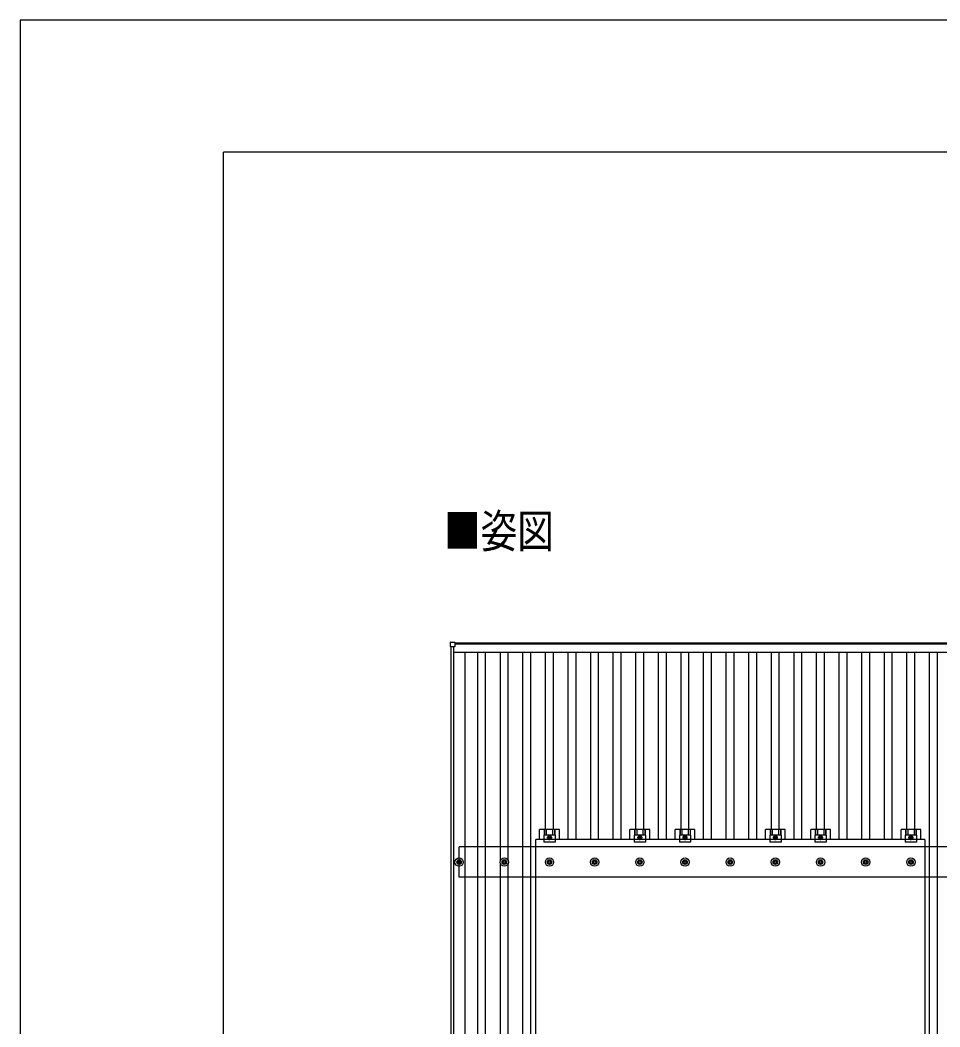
# Model space of a CAD drawing. Units: millimetres, scale not verified. Extents: x -12615 to 12615, y -8910 to 8910.
# Drawn here: x -12615 to -8543, y 4455 to 8910 of the extents above; entities that cross this region are included whole.
import ezdxf
from ezdxf.enums import TextEntityAlignment as Align

# ---------------------------------------------------------------- set-up
doc = ezdxf.new("R2010")
doc.units = ezdxf.units.MM
doc.header["$LTSCALE"] = 40
for name, color, linetype in [('0-2_USER1', 3, 'Continuous'), ('0-4_YKK_13', 4, 'Continuous'), ('0-5_YKK_A1', 4, 'Continuous'), ('0-7_YKK_ZWAK', 7, 'Continuous')]:
    doc.layers.add(name, color=color, linetype=linetype)
doc.styles.add('ＭＳ ゴシック', font='')
doc.styles.get('ＭＳ ゴシック').set_extended_font_data('MS Gothic')

msp = doc.modelspace()

# ---------------------------------------------------------------- linework, layer by layer
at = {"layer": '0-4_YKK_13'}
for p, q in [((-10709.95, 6138.21), (-10709.95, 6156.21)), ((-10708.95, 6157.21), (-10690.95, 6157.21)), ((-10689.95, 6156.21), (-10689.95, 6138.21)), ((-10690.95, 6137.21), (-10708.95, 6137.21)), ((-10315.3, 5284.66), (-10315.3, 5328.16)), ((-10296.66, 5303.96), (-10296.65, 5272.66)), ((-10246.65, 5303.96), (-10296.66, 5303.96)), ((-10295.17, 5328.16), (-10295.17, 5303.96)), ((-10293.77, 5328.16), (-10293.77, 5303.96)), ((-10285.57, 5328.16), (-10285.57, 5303.96)), ((-10271.65, 5280.65), (-10271.65, 5305.66)), ((-10257.73, 5328.16), (-10257.73, 5303.96)), ((-10249.53, 5328.16), (-10249.53, 5303.96)), ((-10248.13, 5328.16), (-10248.13, 5303.96)), ((-9915.3, 5284.66), (-9915.3, 5328.16)), ((-9896.66, 5303.96), (-9896.65, 5272.66)), ((-9846.65, 5303.96), (-9896.66, 5303.96)), ((-9895.17, 5328.16), (-9895.17, 5303.96)), ((-9893.77, 5328.16), (-9893.77, 5303.96)), ((-9885.57, 5328.16), (-9885.57, 5303.96)), ((-9871.65, 5280.65), (-9871.65, 5305.66)), ((-9857.73, 5328.16), (-9857.73, 5303.96)), ((-9849.53, 5328.16), (-9849.53, 5303.96)), ((-9848.13, 5328.16), (-9848.13, 5303.96)), ((-9715.3, 5284.66), (-9715.3, 5328.16)), ((-9696.66, 5303.96), (-9696.65, 5272.66)), ((-9646.65, 5303.96), (-9696.66, 5303.96)), ((-9695.17, 5328.16), (-9695.17, 5303.96)), ((-9693.77, 5328.16), (-9693.77, 5303.96)), ((-9685.57, 5328.16), (-9685.57, 5303.96)), ((-9671.65, 5280.65), (-9671.65, 5305.66)), ((-9657.73, 5328.16), (-9657.73, 5303.96)), ((-9649.53, 5328.16), (-9649.53, 5303.96)), ((-9648.13, 5328.16), (-9648.13, 5303.96)), ((-9315.3, 5284.66), (-9315.3, 5328.16)), ((-9296.66, 5303.96), (-9296.65, 5272.66)), ((-9246.65, 5303.96), (-9296.66, 5303.96)), ((-9295.17, 5328.16), (-9295.17, 5303.96)), ((-9293.77, 5328.16), (-9293.77, 5303.96)), ((-9285.57, 5328.16), (-9285.57, 5303.96)), ((-9271.65, 5280.65), (-9271.65, 5305.66)), ((-9257.73, 5328.16), (-9257.73, 5303.96)), ((-9249.53, 5328.16), (-9249.53, 5303.96)), ((-9248.13, 5328.16), (-9248.13, 5303.96)), ((-9115.3, 5284.66), (-9115.3, 5328.16)), ((-9096.66, 5303.96), (-9096.65, 5272.66)), ((-9046.65, 5303.96), (-9096.66, 5303.96)), ((-9095.17, 5328.16), (-9095.17, 5303.96)), ((-9093.77, 5328.16), (-9093.77, 5303.96)), ((-9085.57, 5328.16), (-9085.57, 5303.96)), ((-9071.65, 5280.65), (-9071.65, 5305.66)), ((-9057.73, 5328.16), (-9057.73, 5303.96)), ((-9049.53, 5328.16), (-9049.53, 5303.96)), ((-9048.13, 5328.16), (-9048.13, 5303.96)), ((-8715.3, 5284.66), (-8715.3, 5328.16)), ((-8696.66, 5303.96), (-8696.65, 5272.66)), ((-8646.65, 5303.96), (-8696.66, 5303.96)), ((-8695.17, 5328.16), (-8695.17, 5303.96)), ((-8693.77, 5328.16), (-8693.77, 5303.96)), ((-8685.57, 5328.16), (-8685.57, 5303.96)), ((-8671.65, 5280.65), (-8671.65, 5305.66)), ((-8657.73, 5328.16), (-8657.73, 5303.96)), ((-8649.53, 5328.16), (-8649.53, 5303.96)), ((-8648.13, 5328.16), (-8648.13, 5303.96)), ((-10332.65, 4150.66), (-10332.65, 5284.66)), ((-8610.65, 5284.66), (-10332.65, 5284.66)), ((-10283.15, 5293.16), (-10260.15, 5293.16)), ((-9883.15, 5293.16), (-9860.15, 5293.16)), ((-9683.15, 5293.16), (-9660.15, 5293.16)), ((-9283.15, 5293.16), (-9260.15, 5293.16)), ((-9083.15, 5293.16), (-9060.15, 5293.16)), ((-8683.15, 5293.16), (-8660.15, 5293.16)), ((-10681.65, 5185.91), (-10677.23, 5185.91)), ((-10681.65, 5182.41), (-10677.23, 5182.41)), ((-10673.4, 5194.16), (-10673.4, 5189.74)), ((-10673.4, 5178.58), (-10673.4, 5174.16)), ((-10669.9, 5194.16), (-10669.9, 5189.74)), ((-10669.9, 5178.58), (-10669.9, 5174.16)), ((-10666.07, 5185.91), (-10661.65, 5185.91)), ((-10666.07, 5182.41), (-10661.65, 5182.41)), ((-10481.65, 5185.91), (-10477.23, 5185.91)), ((-10481.65, 5182.41), (-10477.23, 5182.41)), ((-10473.4, 5194.16), (-10473.4, 5189.74)), ((-10473.4, 5178.58), (-10473.4, 5174.16)), ((-10469.9, 5194.16), (-10469.9, 5189.74)), ((-10469.9, 5178.58), (-10469.9, 5174.16)), ((-10466.07, 5185.91), (-10461.65, 5185.91)), ((-10466.07, 5182.41), (-10461.65, 5182.41)), ((-10281.65, 5185.91), (-10277.23, 5185.91)), ((-10281.65, 5182.41), (-10277.23, 5182.41)), ((-10273.4, 5194.16), (-10273.4, 5189.74)), ((-10273.4, 5178.58), (-10273.4, 5174.16)), ((-10269.9, 5194.16), (-10269.9, 5189.74)), ((-10269.9, 5178.58), (-10269.9, 5174.16)), ((-10266.07, 5185.91), (-10261.65, 5185.91)), ((-10266.07, 5182.41), (-10261.65, 5182.41)), ((-10081.65, 5185.91), (-10077.23, 5185.91)), ((-10081.65, 5182.41), (-10077.23, 5182.41)), ((-10073.4, 5194.16), (-10073.4, 5189.74)), ((-10073.4, 5178.58), (-10073.4, 5174.16)), ((-10069.9, 5194.16), (-10069.9, 5189.74)), ((-10069.9, 5178.58), (-10069.9, 5174.16)), ((-10066.07, 5185.91), (-10061.65, 5185.91)), ((-10066.07, 5182.41), (-10061.65, 5182.41)), ((-9881.65, 5185.91), (-9877.23, 5185.91)), ((-9881.65, 5182.41), (-9877.23, 5182.41)), ((-9873.4, 5194.16), (-9873.4, 5189.74)), ((-9873.4, 5178.58), (-9873.4, 5174.16)), ((-9869.9, 5194.16), (-9869.9, 5189.74)), ((-9869.9, 5178.58), (-9869.9, 5174.16)), ((-9866.07, 5185.91), (-9861.65, 5185.91)), ((-9866.07, 5182.41), (-9861.65, 5182.41)), ((-9681.65, 5185.91), (-9677.23, 5185.91)), ((-9681.65, 5182.41), (-9677.23, 5182.41)), ((-9673.4, 5194.16), (-9673.4, 5189.74)), ((-9673.4, 5178.58), (-9673.4, 5174.16)), ((-9669.9, 5194.16), (-9669.9, 5189.74)), ((-9669.9, 5178.58), (-9669.9, 5174.16)), ((-9666.07, 5185.91), (-9661.65, 5185.91)), ((-9666.07, 5182.41), (-9661.65, 5182.41)), ((-9481.65, 5185.91), (-9477.23, 5185.91)), ((-9481.65, 5182.41), (-9477.23, 5182.41)), ((-9473.4, 5194.16), (-9473.4, 5189.74)), ((-9473.4, 5178.58), (-9473.4, 5174.16)), ((-9469.9, 5194.16), (-9469.9, 5189.74)), ((-9469.9, 5178.58), (-9469.9, 5174.16)), ((-9466.07, 5185.91), (-9461.65, 5185.91)), ((-9466.07, 5182.41), (-9461.65, 5182.41)), ((-9281.65, 5185.91), (-9277.23, 5185.91)), ((-9281.65, 5182.41), (-9277.23, 5182.41)), ((-9273.4, 5194.16), (-9273.4, 5189.74)), ((-9273.4, 5178.58), (-9273.4, 5174.16)), ((-9269.9, 5194.16), (-9269.9, 5189.74)), ((-9269.9, 5178.58), (-9269.9, 5174.16)), ((-9266.07, 5185.91), (-9261.65, 5185.91)), ((-9266.07, 5182.41), (-9261.65, 5182.41)), ((-9081.65, 5185.91), (-9077.23, 5185.91)), ((-9081.65, 5182.41), (-9077.23, 5182.41)), ((-9073.4, 5194.16), (-9073.4, 5189.74)), ((-9073.4, 5178.58), (-9073.4, 5174.16)), ((-9069.9, 5194.16), (-9069.9, 5189.74)), ((-9069.9, 5178.58), (-9069.9, 5174.16)), ((-9066.07, 5185.91), (-9061.65, 5185.91)), ((-9066.07, 5182.41), (-9061.65, 5182.41)), ((-8881.65, 5185.91), (-8877.23, 5185.91)), ((-8881.65, 5182.41), (-8877.23, 5182.41)), ((-8873.4, 5194.16), (-8873.4, 5189.74)), ((-8873.4, 5178.58), (-8873.4, 5174.16)), ((-8869.9, 5194.16), (-8869.9, 5189.74)), ((-8869.9, 5178.58), (-8869.9, 5174.16)), ((-8866.07, 5185.91), (-8861.65, 5185.91)), ((-8866.07, 5182.41), (-8861.65, 5182.41)), ((-8681.65, 5185.91), (-8677.23, 5185.91)), ((-8681.65, 5182.41), (-8677.23, 5182.41)), ((-8673.4, 5194.16), (-8673.4, 5189.74)), ((-8673.4, 5178.58), (-8673.4, 5174.16)), ((-8669.9, 5194.16), (-8669.9, 5189.74)), ((-8669.9, 5178.58), (-8669.9, 5174.16)), ((-8666.07, 5185.91), (-8661.65, 5185.91)), ((-8666.07, 5182.41), (-8661.65, 5182.41))]:
    msp.add_line(p, q, dxfattribs=at)
for points in [[(-10228, 5284.66), (-10228, 5328.16), (-10315.3, 5328.16)], [(-10246.65, 5303.96), (-10246.65, 5272.66), (-10296.65, 5272.66)], [(-9828, 5284.66), (-9828, 5328.16), (-9915.3, 5328.16)], [(-9846.65, 5303.96), (-9846.65, 5272.66), (-9896.65, 5272.66)], [(-9628, 5284.66), (-9628, 5328.16), (-9715.3, 5328.16)], [(-9646.65, 5303.96), (-9646.65, 5272.66), (-9696.65, 5272.66)], [(-9228, 5284.66), (-9228, 5328.16), (-9315.3, 5328.16)], [(-9246.65, 5303.96), (-9246.65, 5272.66), (-9296.65, 5272.66)], [(-9028, 5284.66), (-9028, 5328.16), (-9115.3, 5328.16)], [(-9046.65, 5303.96), (-9046.65, 5272.66), (-9096.65, 5272.66)], [(-8628, 5284.66), (-8628, 5328.16), (-8715.3, 5328.16)], [(-8646.65, 5303.96), (-8646.65, 5272.66), (-8696.65, 5272.66)], [(-8610.65, 5284.66), (-8610.65, 4150.66), (-10332.65, 4150.66)]]:
    msp.add_lwpolyline(points, dxfattribs=at)
for points in [[(-10271.65, 5285.65), (-10265.15, 5289.41), (-10265.15, 5296.91), (-10271.65, 5300.66), (-10278.15, 5296.91), (-10278.15, 5289.41)], [(-9871.65, 5285.65), (-9865.15, 5289.41), (-9865.15, 5296.91), (-9871.65, 5300.66), (-9878.15, 5296.91), (-9878.15, 5289.41)], [(-9671.65, 5285.65), (-9665.15, 5289.41), (-9665.15, 5296.91), (-9671.65, 5300.66), (-9678.15, 5296.91), (-9678.15, 5289.41)], [(-9271.65, 5285.65), (-9265.15, 5289.41), (-9265.15, 5296.91), (-9271.65, 5300.66), (-9278.15, 5296.91), (-9278.15, 5289.41)], [(-9071.65, 5285.65), (-9065.15, 5289.41), (-9065.15, 5296.91), (-9071.65, 5300.66), (-9078.15, 5296.91), (-9078.15, 5289.41)], [(-8671.65, 5285.65), (-8665.15, 5289.41), (-8665.15, 5296.91), (-8671.65, 5300.66), (-8678.15, 5296.91), (-8678.15, 5289.41)]]:
    msp.add_lwpolyline(points, close=True, dxfattribs=at)
for centre, radius in [((-10271.65, 5293.16), 8.5), ((-9871.65, 5293.16), 8.5), ((-9671.65, 5293.16), 8.5), ((-9271.65, 5293.16), 8.5), ((-9071.65, 5293.16), 8.5), ((-8671.65, 5293.16), 8.5), ((-10271.65, 5293.16), 6.5), ((-10271.65, 5293.16), 4), ((-9871.65, 5293.16), 6.5), ((-9871.65, 5293.16), 4), ((-9671.65, 5293.16), 6.5), ((-9671.65, 5293.16), 4), ((-9271.65, 5293.16), 6.5), ((-9271.65, 5293.16), 4), ((-9071.65, 5293.16), 6.5), ((-9071.65, 5293.16), 4), ((-8671.65, 5293.16), 6.5), ((-8671.65, 5293.16), 4), ((-10671.65, 5184.16), 18.25), ((-10671.65, 5184.16), 10.15), ((-10671.65, 5184.16), 5.85), ((-10671.65, 5184.16), 5.25), ((-10471.65, 5184.16), 18.25), ((-10471.65, 5184.16), 10.15), ((-10471.65, 5184.16), 5.85), ((-10471.65, 5184.16), 5.25), ((-10271.65, 5184.16), 18.25), ((-10271.65, 5184.16), 10.15), ((-10271.65, 5184.16), 5.85), ((-10271.65, 5184.16), 5.25), ((-10071.65, 5184.16), 18.25), ((-10071.65, 5184.16), 10.15), ((-10071.65, 5184.16), 5.85), ((-10071.65, 5184.16), 5.25), ((-9871.65, 5184.16), 18.25), ((-9871.65, 5184.16), 10.15), ((-9871.65, 5184.16), 5.85), ((-9871.65, 5184.16), 5.25), ((-9671.65, 5184.16), 18.25), ((-9671.65, 5184.16), 10.15), ((-9671.65, 5184.16), 5.85), ((-9671.65, 5184.16), 5.25), ((-9471.65, 5184.16), 18.25), ((-9471.65, 5184.16), 10.15), ((-9471.65, 5184.16), 5.85), ((-9471.65, 5184.16), 5.25), ((-9271.65, 5184.16), 18.25), ((-9271.65, 5184.16), 10.15), ((-9271.65, 5184.16), 5.85), ((-9271.65, 5184.16), 5.25), ((-9071.65, 5184.16), 18.25), ((-9071.65, 5184.16), 10.15), ((-9071.65, 5184.16), 5.85), ((-9071.65, 5184.16), 5.25), ((-8871.65, 5184.16), 18.25), ((-8871.65, 5184.16), 10.15), ((-8871.65, 5184.16), 5.85), ((-8871.65, 5184.16), 5.25), ((-8671.65, 5184.16), 18.25), ((-8671.65, 5184.16), 10.15), ((-8671.65, 5184.16), 5.85), ((-8671.65, 5184.16), 5.25)]:
    msp.add_circle(centre, radius, dxfattribs=at)
for centre, start, end in [((-10708.95, 6156.21), 90, 180), ((-10690.95, 6156.21), 0, 90), ((-10708.95, 6138.21), 180, 270), ((-10690.95, 6138.21), 270, 0)]:
    msp.add_arc(centre, 1, start, end, dxfattribs=at)
at = {"layer": '0-5_YKK_A1'}
for p, q in [((-10689.95, 6153.87), (-4653.35, 6153.87)), ((-4653.35, 6149.08), (-10689.95, 6149.08)), ((-10706.65, 228.05), (-10706.65, 6137.21)), ((-10694.65, 228.05), (-10694.65, 6137.21)), ((-4648.65, 6111.08), (-10694.65, 6111.08)), ((-10645.15, 259.34), (-10645.15, 6111.08)), ((-10589.15, 259.34), (-10589.15, 6111.08)), ((-10554.15, 259.34), (-10554.15, 6111.08)), ((-10489.15, 5189.34), (-10489.15, 6111.08)), ((-10454.15, 5189.34), (-10454.15, 6111.08)), ((-10389.15, 259.34), (-10389.15, 6111.08)), ((-10354.15, 259.34), (-10354.15, 6111.08)), ((-10289.15, 5328.16), (-10289.15, 6111.08)), ((-10254.15, 5328.16), (-10254.15, 6111.08)), ((-10189.15, 5284.66), (-10189.15, 6111.08)), ((-10154.15, 5284.66), (-10154.15, 6111.08)), ((-10089.15, 5284.66), (-10089.15, 6111.08)), ((-10054.15, 5284.66), (-10054.15, 6111.08)), ((-9989.15, 5284.66), (-9989.15, 6111.08)), ((-9954.15, 5284.66), (-9954.15, 6111.08)), ((-9889.15, 5328.16), (-9889.15, 6111.08)), ((-9854.15, 5328.16), (-9854.15, 6111.08)), ((-9789.15, 5284.66), (-9789.15, 6111.08)), ((-9754.15, 5284.66), (-9754.15, 6111.08)), ((-9689.15, 5328.16), (-9689.15, 6111.08)), ((-9654.15, 5328.16), (-9654.15, 6111.08)), ((-9589.15, 5284.66), (-9589.15, 6111.08)), ((-9554.15, 5284.66), (-9554.15, 6111.08)), ((-9489.15, 5284.66), (-9489.15, 6111.08)), ((-9454.15, 5284.66), (-9454.15, 6111.08)), ((-9389.15, 5284.66), (-9389.15, 6111.08)), ((-9354.15, 5284.66), (-9354.15, 6111.08)), ((-9289.15, 5328.16), (-9289.15, 6111.08)), ((-9254.15, 5328.16), (-9254.15, 6111.08)), ((-9189.15, 5284.66), (-9189.15, 6111.08)), ((-9154.15, 5284.66), (-9154.15, 6111.08)), ((-9089.15, 5328.16), (-9089.15, 6111.08)), ((-9054.15, 5328.16), (-9054.15, 6111.08)), ((-8989.15, 5284.66), (-8989.15, 6111.08)), ((-8954.15, 5284.66), (-8954.15, 6111.08)), ((-8889.15, 5284.66), (-8889.15, 6111.08)), ((-8854.15, 5284.66), (-8854.15, 6111.08)), ((-8789.15, 5284.66), (-8789.15, 6111.08)), ((-8754.15, 5284.66), (-8754.15, 6111.08)), ((-8689.15, 5328.16), (-8689.15, 6111.08)), ((-8654.15, 5328.16), (-8654.15, 6111.08)), ((-8589.15, 259.34), (-8589.15, 6111.08)), ((-8554.15, 259.34), (-8554.15, 6111.08)), ((-4671.65, 5251.16), (-10671.65, 5251.16)), ((-10671.65, 5117.16), (-10671.65, 5251.16)), ((-10489.15, 3189.34), (-10489.15, 5178.98)), ((-10454.15, 3189.34), (-10454.15, 5178.98)), ((-4671.65, 5117.16), (-10671.65, 5117.16))]:
    msp.add_line(p, q, dxfattribs=at)
at = {"layer": '0-7_YKK_ZWAK'}
for p in [(11685.06, 8325), (-11714.94, -7575)]:
    msp.add_line(p, (-11714.94, 8325), dxfattribs=at)
msp.add_lwpolyline([(-12615, -8910), (12615, -8910), (12615, 8910), (-12615, 8910)], close=True, dxfattribs=at)

# ---------------------------------------------------------------- texts
at = {"layer": '0-2_USER1', "style": 'ＭＳ ゴシック', "width": 0.8}
msp.add_text('■姿図', height=148.5, dxfattribs=at).set_placement((-10738.45, 6530.31), align=Align.BOTTOM_LEFT)

doc.saveas('drawing.dxf')
